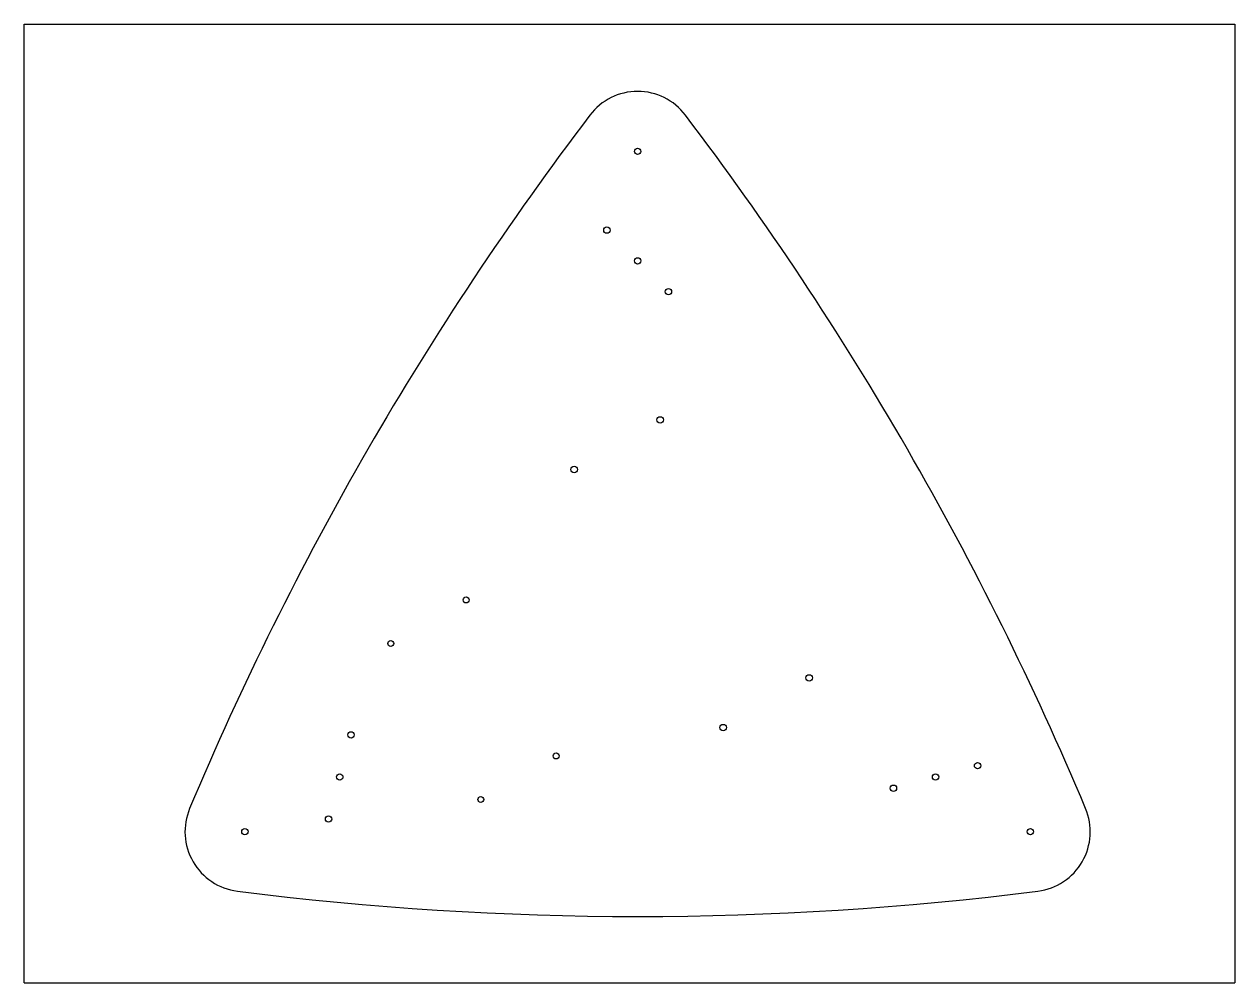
# Model space of a CAD drawing. Extents: x 0 to 24, y 0 to 19.
import ezdxf

# ---------------------------------------------------------------- set-up
doc = ezdxf.new("R2010")
doc.units = 0
doc.header["$MEASUREMENT"] = 0
doc.layers.get('0').update_dxf_attribs({"linetype": 'CONTINUOUS'})

msp = doc.modelspace()

# ---------------------------------------------------------------- linework, layer by layer
for p, q in [((0, 19), (24, 19)), ((0, 0), (0, 19)), ((24, 19), (24, 0)), ((0, 0), (24, 0))]:
    msp.add_line(p, q)
msp.add_lwpolyline([(13.107, 17.199, 0.4961), (11.216, 17.199, 0.06316), (3.28, 3.454, 0.4961), (4.226, 1.816, 0.06316), (20.097, 1.816, 0.4961), (21.043, 3.454, 0.06316)], format="xyb", close=True)
for centre, radius in [((12.161, 16.48), 0.0625), ((11.551, 14.919), 0.063), ((12.161, 14.309), 0.0625), ((12.772, 13.698), 0.063), ((12.608, 11.157), 0.0638), ((10.903, 10.173), 0.0638), ((8.761, 7.588), 0.0591), ((7.267, 6.725), 0.0591), ((15.561, 6.043), 0.0638), ((13.856, 5.059), 0.0638), ((6.479, 4.914), 0.063), ((10.546, 4.496), 0.0591), ((18.901, 4.303), 0.063), ((6.256, 4.08), 0.0625), ((18.067, 4.08), 0.0625), ((17.233, 3.857), 0.063), ((9.052, 3.633), 0.0591), ((6.033, 3.246), 0.063), ((4.375, 2.994), 0.0625), ((19.948, 2.994), 0.0625)]:
    msp.add_circle(centre, radius)

doc.saveas('drawing.dxf')
